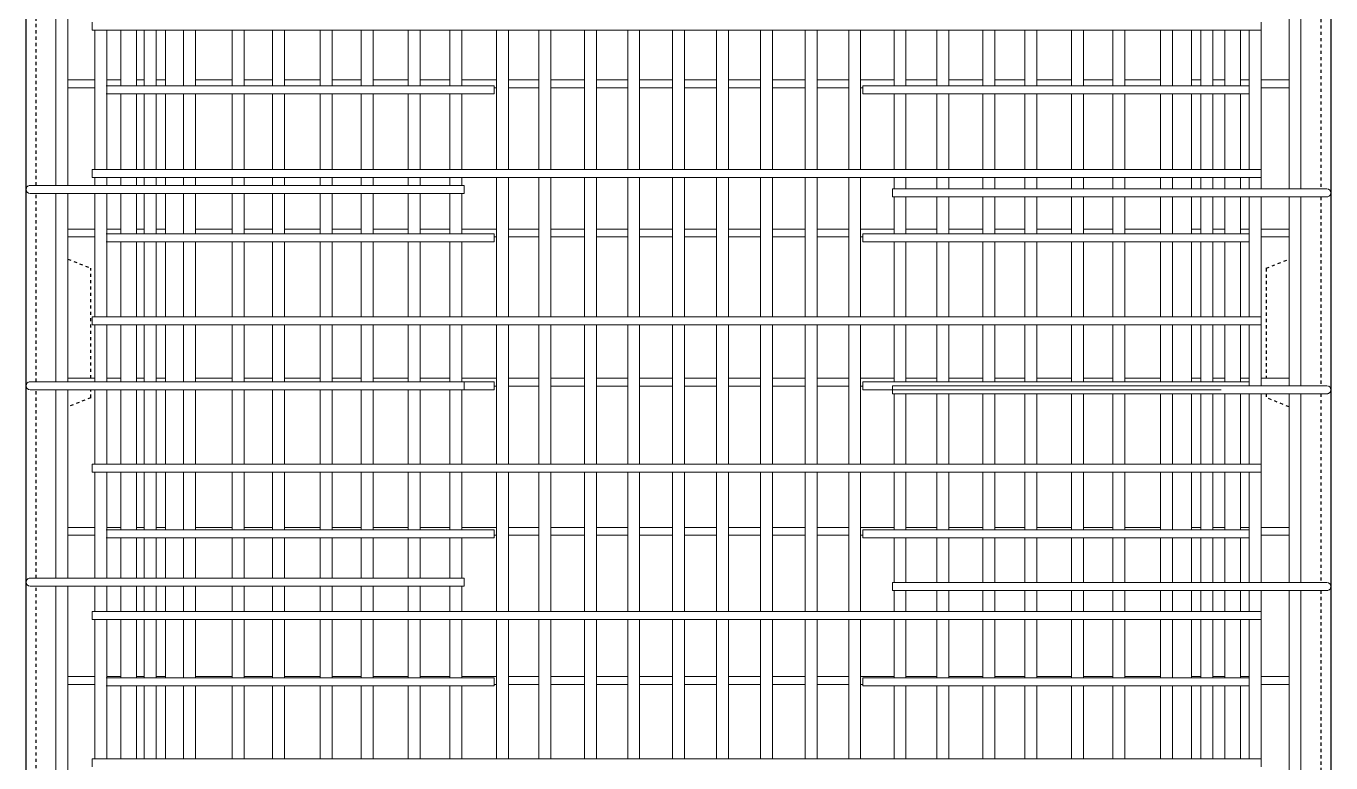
# Model space of a CAD drawing. Header units: millimetres. Extents: x -22025 to -1429, y -2879 to 29261.
# Drawn here: x -20245 to -18935, y 5446 to 6186 of the extents above; entities that cross this region are included whole.
import ezdxf

# ---------------------------------------------------------------- set-up
doc = ezdxf.new("R2010")
doc.units = ezdxf.units.MM
doc.linetypes.add('Dash', pattern=[6.36, 3.18, -3.18])
for name, color, linetype, lineweight in [('A-WALL', 113, 'Continuous', 25), ('A-WALL-HDLN', 110, 'Dash', 25), ('S-RBAR', 171, 'Continuous', 18)]:
    doc.layers.add(name, color=color, linetype=linetype, lineweight=lineweight)

msp = doc.modelspace()

# ---------------------------------------------------------------- linework, layer by layer
at = {"layer": 'A-WALL'}
for p, q in [((-20244.6, -1395), (-20244.6, 7660)), ((-18934.6, 6750), (-18934.6, 4105))]:
    msp.add_line(p, q, dxfattribs=at)
at = {"layer": 'A-WALL-HDLN'}
for p, q in [((-20234.6, 6026.2), (-20234.6, 6215.4)), ((-18944.6, 6212.3), (-18944.6, 6022.7)), ((-20234.6, 5829), (-20234.6, 6018.2)), ((-18944.6, 6014.7), (-18944.6, 5825)), ((-20202.6, 5952.2), (-20179.6, 5943)), ((-18999.6, 5943), (-18976.6, 5952.2)), ((-20179.6, 5832.6), (-20179.6, 5943)), ((-18999.6, 5943), (-18999.6, 5832.6)), ((-20234.6, 5631.8), (-20234.6, 5821)), ((-20179.6, 5813), (-20179.6, 5821)), ((-18999.6, 5817), (-18999.6, 5813)), ((-18944.6, 5817), (-18944.6, 5627.3)), ((-20179.6, 5813), (-20202.6, 5803.8)), ((-18976.6, 5803.8), (-18999.6, 5813)), ((-20234.6, 5434.6), (-20234.6, 5623.8)), ((-18944.6, 5619.3), (-18944.6, 5429.7))]:
    msp.add_line(p, q, dxfattribs=at)
at = {"layer": 'S-RBAR'}
for p, q in [((-20214.6, 6026.2), (-20214.6, 6215.4)), ((-20202.6, 6026.2), (-20202.6, 6215.4)), ((-18976.6, 6022.7), (-18976.6, 6212.3)), ((-18964.6, 6022.7), (-18964.6, 6212.3)), ((-20178.4, 6190.2), (-20178.4, 6182.2)), ((-19004.6, 6190.2), (-19004.6, 6182.2)), ((-19004.6, 6182.2), (-20178.4, 6182.2)), ((-20175.6, 6042.2), (-20175.6, 6182.2)), ((-20163.6, 6042.2), (-20163.6, 6182.2)), ((-20149.6, 6126.3), (-20149.6, 6182.2)), ((-20133.6, 6126.3), (-20133.6, 6182.2)), ((-20126.1, 6126.3), (-20126.1, 6182.2)), ((-20114.1, 6126.3), (-20114.1, 6182.2)), ((-20104.6, 6126.3), (-20104.6, 6182.2)), ((-20086.4, 6126.3), (-20086.4, 6182.2)), ((-20074.4, 6126.3), (-20074.4, 6182.2)), ((-20037.7, 6126.3), (-20037.7, 6182.2)), ((-20025.7, 6126.3), (-20025.7, 6182.2)), ((-19997.3, 6126.3), (-19997.3, 6182.2)), ((-19985.3, 6126.3), (-19985.3, 6182.2)), ((-19949.3, 6126.3), (-19949.3, 6182.2)), ((-19937.3, 6126.3), (-19937.3, 6182.2)), ((-19908.1, 6126.3), (-19908.1, 6182.2)), ((-19896.1, 6126.3), (-19896.1, 6182.2)), ((-19860.9, 6126.3), (-19860.9, 6182.2)), ((-19848.9, 6126.3), (-19848.9, 6182.2)), ((-19819, 6126.3), (-19819, 6182.2)), ((-19807, 6126.3), (-19807, 6182.2)), ((-19772.4, 6042.2), (-19772.4, 6182.2)), ((-19760.4, 6042.2), (-19760.4, 6182.2)), ((-19729.8, 6042.2), (-19729.8, 6182.2)), ((-19717.8, 6042.2), (-19717.8, 6182.2)), ((-19684, 6042.2), (-19684, 6182.2)), ((-19672, 6042.2), (-19672, 6182.2)), ((-19640.6, 6042.2), (-19640.6, 6182.2)), ((-19628.6, 6042.2), (-19628.6, 6182.2)), ((-19595.6, 6042.2), (-19595.6, 6182.2)), ((-19583.6, 6042.2), (-19583.6, 6182.2)), ((-19551.5, 6042.2), (-19551.5, 6182.2)), ((-19539.5, 6042.2), (-19539.5, 6182.2)), ((-19507.1, 6042.2), (-19507.1, 6182.2)), ((-19495.1, 6042.2), (-19495.1, 6182.2)), ((-19462.3, 6042.2), (-19462.3, 6182.2)), ((-19450.3, 6042.2), (-19450.3, 6182.2)), ((-19418.7, 6042.2), (-19418.7, 6182.2)), ((-19406.7, 6042.2), (-19406.7, 6182.2)), ((-19373.2, 6126.3), (-19373.2, 6182.2)), ((-19361.2, 6126.3), (-19361.2, 6182.2)), ((-19330.3, 6126.3), (-19330.3, 6182.2)), ((-19318.3, 6126.3), (-19318.3, 6182.2)), ((-19284, 6126.3), (-19284, 6182.2)), ((-19272, 6126.3), (-19272, 6182.2)), ((-19241.9, 6126.3), (-19241.9, 6182.2)), ((-19229.9, 6126.3), (-19229.9, 6182.2)), ((-19194.9, 6126.3), (-19194.9, 6182.2)), ((-19182.9, 6126.3), (-19182.9, 6182.2)), ((-19153.4, 6126.3), (-19153.4, 6182.2)), ((-19141.4, 6126.3), (-19141.4, 6182.2)), ((-19105.7, 6126.3), (-19105.7, 6182.2)), ((-19093.7, 6126.3), (-19093.7, 6182.2)), ((-19074.6, 6126.3), (-19074.6, 6182.2)), ((-19065, 6126.3), (-19065, 6182.2)), ((-19053, 6126.3), (-19053, 6182.2)), ((-19041.2, 6126.3), (-19041.2, 6182.2)), ((-19025.2, 6126.3), (-19025.2, 6182.2)), ((-19016.6, 6042.2), (-19016.6, 6182.2)), ((-19004.6, 6042.2), (-19004.6, 6182.2)), ((-20175.8, 6132.2), (-20202.6, 6132.2)), ((-20149.6, 6132.2), (-20163.6, 6132.2)), ((-20126.1, 6132.2), (-20133.6, 6132.2)), ((-20104.6, 6132.2), (-20114.1, 6132.2)), ((-20037.7, 6132.2), (-20074.4, 6132.2)), ((-19997.3, 6132.2), (-20025.7, 6132.2)), ((-19949.3, 6132.2), (-19985.3, 6132.2)), ((-19908.1, 6132.2), (-19937.3, 6132.2)), ((-19860.9, 6132.2), (-19896.1, 6132.2)), ((-19819, 6132.2), (-19848.9, 6132.2)), ((-19772.4, 6132.2), (-19807, 6132.2)), ((-19729.8, 6132.2), (-19760.4, 6132.2)), ((-19684, 6132.2), (-19717.8, 6132.2)), ((-19640.6, 6132.2), (-19672, 6132.2)), ((-19595.6, 6132.2), (-19628.6, 6132.2)), ((-19551.5, 6132.2), (-19583.6, 6132.2)), ((-19507.1, 6132.2), (-19539.5, 6132.2)), ((-19462.3, 6132.2), (-19495.1, 6132.2)), ((-19418.7, 6132.2), (-19450.3, 6132.2)), ((-19373.2, 6132.2), (-19406.7, 6132.2)), ((-19330.3, 6132.2), (-19361.2, 6132.2)), ((-19284, 6132.2), (-19318.3, 6132.2)), ((-19241.9, 6132.2), (-19272, 6132.2)), ((-19194.9, 6132.2), (-19229.9, 6132.2)), ((-19153.4, 6132.2), (-19182.9, 6132.2)), ((-19105.7, 6132.2), (-19141.4, 6132.2)), ((-19065, 6132.2), (-19074.6, 6132.2)), ((-19041.2, 6132.2), (-19053, 6132.2)), ((-19016.6, 6132.2), (-19025.2, 6132.2)), ((-18976.6, 6132.2), (-19004.6, 6132.2)), ((-20175.8, 6124.2), (-20202.6, 6124.2)), ((-20164.1, 6126.3), (-20134.6, 6126.3)), ((-20164.1, 6118.3), (-20134.6, 6118.3)), ((-20149.6, 6042.2), (-20149.6, 6118.3)), ((-19774.6, 6126.3), (-20134.6, 6126.3)), ((-19774.6, 6118.3), (-20134.6, 6118.3)), ((-20133.6, 6042.2), (-20133.6, 6118.3)), ((-20126.1, 6042.2), (-20126.1, 6118.3)), ((-20114.1, 6042.2), (-20114.1, 6118.3)), ((-20104.6, 6042.2), (-20104.6, 6118.3)), ((-20086.4, 6042.2), (-20086.4, 6118.3)), ((-20074.4, 6042.2), (-20074.4, 6118.3)), ((-20037.7, 6042.2), (-20037.7, 6118.3)), ((-20025.7, 6042.2), (-20025.7, 6118.3)), ((-19997.3, 6042.2), (-19997.3, 6118.3)), ((-19985.3, 6042.2), (-19985.3, 6118.3)), ((-19949.3, 6042.2), (-19949.3, 6118.3)), ((-19937.3, 6042.2), (-19937.3, 6118.3)), ((-19908.1, 6042.2), (-19908.1, 6118.3)), ((-19896.1, 6042.2), (-19896.1, 6118.3)), ((-19860.9, 6042.2), (-19860.9, 6118.3)), ((-19848.9, 6042.2), (-19848.9, 6118.3)), ((-19819, 6042.2), (-19819, 6118.3)), ((-19807, 6042.2), (-19807, 6118.3)), ((-19774.6, 6126.3), (-19774.6, 6118.3)), ((-19772.4, 6124.2), (-19774.6, 6124.2)), ((-19729.8, 6124.2), (-19760.4, 6124.2)), ((-19684, 6124.2), (-19717.8, 6124.2)), ((-19640.6, 6124.2), (-19672, 6124.2)), ((-19595.6, 6124.2), (-19628.6, 6124.2)), ((-19551.5, 6124.2), (-19583.6, 6124.2)), ((-19507.1, 6124.2), (-19539.5, 6124.2)), ((-19462.3, 6124.2), (-19495.1, 6124.2)), ((-19418.7, 6124.2), (-19450.3, 6124.2)), ((-19404.6, 6124.2), (-19406.7, 6124.2)), ((-19404.6, 6126.3), (-19044.6, 6126.3)), ((-19404.6, 6118.3), (-19404.6, 6126.3)), ((-19404.6, 6118.3), (-19044.6, 6118.3)), ((-19373.2, 6042.2), (-19373.2, 6118.3)), ((-19361.2, 6042.2), (-19361.2, 6118.3)), ((-19330.3, 6042.2), (-19330.3, 6118.3)), ((-19318.3, 6042.2), (-19318.3, 6118.3)), ((-19284, 6042.2), (-19284, 6118.3)), ((-19272, 6042.2), (-19272, 6118.3)), ((-19241.9, 6042.2), (-19241.9, 6118.3)), ((-19229.9, 6042.2), (-19229.9, 6118.3)), ((-19194.9, 6042.2), (-19194.9, 6118.3)), ((-19182.9, 6042.2), (-19182.9, 6118.3)), ((-19153.4, 6042.2), (-19153.4, 6118.3)), ((-19141.4, 6042.2), (-19141.4, 6118.3)), ((-19105.7, 6042.2), (-19105.7, 6118.3)), ((-19093.7, 6042.2), (-19093.7, 6118.3)), ((-19074.6, 6042.2), (-19074.6, 6118.3)), ((-19065, 6042.2), (-19065, 6118.3)), ((-19053, 6042.2), (-19053, 6118.3)), ((-19016.4, 6126.3), (-19044.6, 6126.3)), ((-19016.4, 6118.3), (-19044.6, 6118.3)), ((-19041.2, 6042.2), (-19041.2, 6118.3)), ((-19025.2, 6042.2), (-19025.2, 6118.3)), ((-18976.6, 6124.2), (-19004.6, 6124.2)), ((-19004.6, 6042.2), (-20178.4, 6042.2)), ((-20178.4, 6042.2), (-20178.4, 6034.2)), ((-19004.6, 6042.2), (-19004.6, 6034.2)), ((-20240.6, 6026.2), (-20220.6, 6026.2)), ((-19804.6, 6026.2), (-20220.6, 6026.2)), ((-19004.6, 6034.2), (-20178.4, 6034.2)), ((-20175.6, 6026.2), (-20175.6, 6034.2)), ((-20163.6, 6026.2), (-20163.6, 6034.2)), ((-20149.6, 6026.2), (-20149.6, 6034.2)), ((-20133.6, 6026.2), (-20133.6, 6034.2)), ((-20126.1, 6026.2), (-20126.1, 6034.2)), ((-20114.1, 6026.2), (-20114.1, 6034.2)), ((-20104.6, 6026.2), (-20104.6, 6034.2)), ((-20086.4, 6026.2), (-20086.4, 6034.2)), ((-20074.4, 6026.2), (-20074.4, 6034.2)), ((-20037.7, 6026.2), (-20037.7, 6034.2)), ((-20025.7, 6026.2), (-20025.7, 6034.2)), ((-19997.3, 6026.2), (-19997.3, 6034.2)), ((-19985.3, 6026.2), (-19985.3, 6034.2)), ((-19949.3, 6026.2), (-19949.3, 6034.2)), ((-19937.3, 6026.2), (-19937.3, 6034.2)), ((-19908.1, 6026.2), (-19908.1, 6034.2)), ((-19896.1, 6026.2), (-19896.1, 6034.2)), ((-19860.9, 6026.2), (-19860.9, 6034.2)), ((-19848.9, 6026.2), (-19848.9, 6034.2)), ((-19819, 6026.2), (-19819, 6034.2)), ((-19807, 6026.2), (-19807, 6034.2)), ((-19804.6, 6026.2), (-19804.6, 6018.2)), ((-19772.4, 5894.2), (-19772.4, 6034.2)), ((-19760.4, 5894.2), (-19760.4, 6034.2)), ((-19729.8, 5894.2), (-19729.8, 6034.2)), ((-19717.8, 5894.2), (-19717.8, 6034.2)), ((-19684, 5894.2), (-19684, 6034.2)), ((-19672, 5894.2), (-19672, 6034.2)), ((-19640.6, 5894.2), (-19640.6, 6034.2)), ((-19628.6, 5894.2), (-19628.6, 6034.2)), ((-19595.6, 5894.2), (-19595.6, 6034.2)), ((-19583.6, 5894.2), (-19583.6, 6034.2)), ((-19551.5, 5894.2), (-19551.5, 6034.2)), ((-19539.5, 5894.2), (-19539.5, 6034.2)), ((-19507.1, 5894.2), (-19507.1, 6034.2)), ((-19495.1, 5894.2), (-19495.1, 6034.2)), ((-19462.3, 5894.2), (-19462.3, 6034.2)), ((-19450.3, 5894.2), (-19450.3, 6034.2)), ((-19418.7, 5894.2), (-19418.7, 6034.2)), ((-19406.7, 5894.2), (-19406.7, 6034.2)), ((-19373.2, 6022.7), (-19373.2, 6034.2)), ((-19361.2, 6022.7), (-19361.2, 6034.2)), ((-19330.3, 6022.7), (-19330.3, 6034.2)), ((-19318.3, 6022.7), (-19318.3, 6034.2)), ((-19284, 6022.7), (-19284, 6034.2)), ((-19272, 6022.7), (-19272, 6034.2)), ((-19241.9, 6022.7), (-19241.9, 6034.2)), ((-19229.9, 6022.7), (-19229.9, 6034.2)), ((-19194.9, 6022.7), (-19194.9, 6034.2)), ((-19182.9, 6022.7), (-19182.9, 6034.2)), ((-19153.4, 6022.7), (-19153.4, 6034.2)), ((-19141.4, 6022.7), (-19141.4, 6034.2)), ((-19105.7, 6022.7), (-19105.7, 6034.2)), ((-19093.7, 6022.7), (-19093.7, 6034.2)), ((-19074.6, 6022.7), (-19074.6, 6034.2)), ((-19065, 6022.7), (-19065, 6034.2)), ((-19053, 6022.7), (-19053, 6034.2)), ((-19041.2, 6022.7), (-19041.2, 6034.2)), ((-19025.2, 6022.7), (-19025.2, 6034.2)), ((-19016.6, 6022.7), (-19016.6, 6034.2)), ((-19004.6, 6022.7), (-19004.6, 6034.2)), ((-20240.6, 6018.2), (-20220.6, 6018.2)), ((-19804.6, 6018.2), (-20220.6, 6018.2)), ((-20214.6, 5829), (-20214.6, 6018.2)), ((-20202.6, 5829), (-20202.6, 6018.2)), ((-20175.6, 5894.2), (-20175.6, 6018.2)), ((-20163.6, 5894.2), (-20163.6, 6018.2)), ((-20149.6, 5977.6), (-20149.6, 6018.2)), ((-20133.6, 5977.6), (-20133.6, 6018.2)), ((-20126.1, 5977.6), (-20126.1, 6018.2)), ((-20114.1, 5977.6), (-20114.1, 6018.2)), ((-20104.6, 5977.6), (-20104.6, 6018.2)), ((-20086.4, 5977.6), (-20086.4, 6018.2)), ((-20074.4, 5977.6), (-20074.4, 6018.2)), ((-20037.7, 5977.6), (-20037.7, 6018.2)), ((-20025.7, 5977.6), (-20025.7, 6018.2)), ((-19997.3, 5977.6), (-19997.3, 6018.2)), ((-19985.3, 5977.6), (-19985.3, 6018.2)), ((-19949.3, 5977.6), (-19949.3, 6018.2)), ((-19937.3, 5977.6), (-19937.3, 6018.2)), ((-19908.1, 5977.6), (-19908.1, 6018.2)), ((-19896.1, 5977.6), (-19896.1, 6018.2)), ((-19860.9, 5977.6), (-19860.9, 6018.2)), ((-19848.9, 5977.6), (-19848.9, 6018.2)), ((-19819, 5977.6), (-19819, 6018.2)), ((-19807, 5977.6), (-19807, 6018.2)), ((-19374.6, 6022.7), (-18958.6, 6022.7)), ((-19374.6, 6014.7), (-19374.6, 6022.7)), ((-19374.6, 6014.7), (-18958.6, 6014.7)), ((-19373.2, 5977.6), (-19373.2, 6014.7)), ((-19361.2, 5977.6), (-19361.2, 6014.7)), ((-19330.3, 5977.6), (-19330.3, 6014.7)), ((-19318.3, 5977.6), (-19318.3, 6014.7)), ((-19284, 5977.6), (-19284, 6014.7)), ((-19272, 5977.6), (-19272, 6014.7)), ((-19241.9, 5977.6), (-19241.9, 6014.7)), ((-19229.9, 5977.6), (-19229.9, 6014.7)), ((-19194.9, 5977.6), (-19194.9, 6014.7)), ((-19182.9, 5977.6), (-19182.9, 6014.7)), ((-19153.4, 5977.6), (-19153.4, 6014.7)), ((-19141.4, 5977.6), (-19141.4, 6014.7)), ((-19105.7, 5977.6), (-19105.7, 6014.7)), ((-19093.7, 5977.6), (-19093.7, 6014.7)), ((-19074.6, 5977.6), (-19074.6, 6014.7)), ((-19065, 5977.6), (-19065, 6014.7)), ((-19053, 5977.6), (-19053, 6014.7)), ((-19041.2, 5977.6), (-19041.2, 6014.7)), ((-19025.2, 5977.6), (-19025.2, 6014.7)), ((-19016.6, 5894.2), (-19016.6, 6014.7)), ((-19004.6, 5894.2), (-19004.6, 6014.7)), ((-18976.6, 5825), (-18976.6, 6014.7)), ((-18964.6, 5825), (-18964.6, 6014.7)), ((-18938.6, 6022.7), (-18958.6, 6022.7)), ((-18938.6, 6014.7), (-18958.6, 6014.7)), ((-20175.8, 5982.4), (-20202.6, 5982.4)), ((-20175.8, 5974.4), (-20202.6, 5974.4)), ((-20164.1, 5977.6), (-20134.6, 5977.6)), ((-20149.6, 5982.4), (-20163.6, 5982.4)), ((-19774.6, 5977.6), (-20134.6, 5977.6)), ((-20126.1, 5982.4), (-20133.6, 5982.4)), ((-20104.6, 5982.4), (-20114.1, 5982.4)), ((-20037.7, 5982.4), (-20074.4, 5982.4)), ((-19997.3, 5982.4), (-20025.7, 5982.4)), ((-19949.3, 5982.4), (-19985.3, 5982.4)), ((-19908.1, 5982.4), (-19937.3, 5982.4)), ((-19860.9, 5982.4), (-19896.1, 5982.4)), ((-19819, 5982.4), (-19848.9, 5982.4)), ((-19772.4, 5982.4), (-19807, 5982.4)), ((-19774.6, 5977.6), (-19774.6, 5969.6)), ((-19772.4, 5974.4), (-19774.6, 5974.4)), ((-19729.8, 5982.4), (-19760.4, 5982.4)), ((-19729.8, 5974.4), (-19760.4, 5974.4)), ((-19684, 5982.4), (-19717.8, 5982.4)), ((-19684, 5974.4), (-19717.8, 5974.4)), ((-19640.6, 5982.4), (-19672, 5982.4)), ((-19640.6, 5974.4), (-19672, 5974.4)), ((-19595.6, 5982.4), (-19628.6, 5982.4)), ((-19595.6, 5974.4), (-19628.6, 5974.4)), ((-19551.5, 5982.4), (-19583.6, 5982.4)), ((-19551.5, 5974.4), (-19583.6, 5974.4)), ((-19507.1, 5982.4), (-19539.5, 5982.4)), ((-19507.1, 5974.4), (-19539.5, 5974.4)), ((-19462.3, 5982.4), (-19495.1, 5982.4)), ((-19462.3, 5974.4), (-19495.1, 5974.4)), ((-19418.7, 5982.4), (-19450.3, 5982.4)), ((-19418.7, 5974.4), (-19450.3, 5974.4)), ((-19373.2, 5982.4), (-19406.7, 5982.4)), ((-19404.6, 5974.4), (-19406.7, 5974.4)), ((-19404.6, 5977.6), (-19044.6, 5977.6)), ((-19404.6, 5969.6), (-19404.6, 5977.6)), ((-19330.3, 5982.4), (-19361.2, 5982.4)), ((-19284, 5982.4), (-19318.3, 5982.4)), ((-19241.9, 5982.4), (-19272, 5982.4)), ((-19194.9, 5982.4), (-19229.9, 5982.4)), ((-19153.4, 5982.4), (-19182.9, 5982.4)), ((-19105.7, 5982.4), (-19141.4, 5982.4)), ((-19065, 5982.4), (-19074.6, 5982.4)), ((-19041.2, 5982.4), (-19053, 5982.4)), ((-19016.4, 5977.6), (-19044.6, 5977.6)), ((-19016.6, 5982.4), (-19025.2, 5982.4)), ((-18976.6, 5982.4), (-19004.6, 5982.4)), ((-18976.6, 5974.4), (-19004.6, 5974.4)), ((-20164.1, 5969.6), (-20134.6, 5969.6)), ((-20149.6, 5894.2), (-20149.6, 5969.6)), ((-19774.6, 5969.6), (-20134.6, 5969.6)), ((-20133.6, 5894.2), (-20133.6, 5969.6)), ((-20126.1, 5894.2), (-20126.1, 5969.6)), ((-20114.1, 5894.2), (-20114.1, 5969.6)), ((-20104.6, 5894.2), (-20104.6, 5969.6)), ((-20086.4, 5894.2), (-20086.4, 5969.6)), ((-20074.4, 5894.2), (-20074.4, 5969.6)), ((-20037.7, 5894.2), (-20037.7, 5969.6)), ((-20025.7, 5894.2), (-20025.7, 5969.6)), ((-19997.3, 5894.2), (-19997.3, 5969.6)), ((-19985.3, 5894.2), (-19985.3, 5969.6)), ((-19949.3, 5894.2), (-19949.3, 5969.6)), ((-19937.3, 5894.2), (-19937.3, 5969.6)), ((-19908.1, 5894.2), (-19908.1, 5969.6)), ((-19896.1, 5894.2), (-19896.1, 5969.6)), ((-19860.9, 5894.2), (-19860.9, 5969.6)), ((-19848.9, 5894.2), (-19848.9, 5969.6)), ((-19819, 5894.2), (-19819, 5969.6)), ((-19807, 5894.2), (-19807, 5969.6)), ((-19404.6, 5969.6), (-19044.6, 5969.6)), ((-19373.2, 5894.2), (-19373.2, 5969.6)), ((-19361.2, 5894.2), (-19361.2, 5969.6)), ((-19330.3, 5894.2), (-19330.3, 5969.6)), ((-19318.3, 5894.2), (-19318.3, 5969.6)), ((-19284, 5894.2), (-19284, 5969.6)), ((-19272, 5894.2), (-19272, 5969.6)), ((-19241.9, 5894.2), (-19241.9, 5969.6)), ((-19229.9, 5894.2), (-19229.9, 5969.6)), ((-19194.9, 5894.2), (-19194.9, 5969.6)), ((-19182.9, 5894.2), (-19182.9, 5969.6)), ((-19153.4, 5894.2), (-19153.4, 5969.6)), ((-19141.4, 5894.2), (-19141.4, 5969.6)), ((-19105.7, 5894.2), (-19105.7, 5969.6)), ((-19093.7, 5894.2), (-19093.7, 5969.6)), ((-19074.6, 5894.2), (-19074.6, 5969.6)), ((-19065, 5894.2), (-19065, 5969.6)), ((-19053, 5894.2), (-19053, 5969.6)), ((-19016.4, 5969.6), (-19044.6, 5969.6)), ((-19041.2, 5894.2), (-19041.2, 5969.6)), ((-19025.2, 5894.2), (-19025.2, 5969.6)), ((-19004.6, 5894.2), (-20178.4, 5894.2)), ((-20178.4, 5894.2), (-20178.4, 5886.2)), ((-19004.6, 5886.2), (-20178.4, 5886.2)), ((-20175.6, 5829), (-20175.6, 5886.2)), ((-20163.6, 5829), (-20163.6, 5886.2)), ((-20149.6, 5829), (-20149.6, 5886.2)), ((-20133.6, 5829), (-20133.6, 5886.2)), ((-20126.1, 5829), (-20126.1, 5886.2)), ((-20114.1, 5829), (-20114.1, 5886.2)), ((-20104.6, 5829), (-20104.6, 5886.2)), ((-20086.4, 5829), (-20086.4, 5886.2)), ((-20074.4, 5829), (-20074.4, 5886.2)), ((-20037.7, 5829), (-20037.7, 5886.2)), ((-20025.7, 5829), (-20025.7, 5886.2)), ((-19997.3, 5829), (-19997.3, 5886.2)), ((-19985.3, 5829), (-19985.3, 5886.2)), ((-19949.3, 5829), (-19949.3, 5886.2)), ((-19937.3, 5829), (-19937.3, 5886.2)), ((-19908.1, 5829), (-19908.1, 5886.2)), ((-19896.1, 5829), (-19896.1, 5886.2)), ((-19860.9, 5829), (-19860.9, 5886.2)), ((-19848.9, 5829), (-19848.9, 5886.2)), ((-19819, 5829), (-19819, 5886.2)), ((-19807, 5829), (-19807, 5886.2)), ((-19772.4, 5746.2), (-19772.4, 5886.2)), ((-19760.4, 5746.2), (-19760.4, 5886.2)), ((-19729.8, 5746.2), (-19729.8, 5886.2)), ((-19717.8, 5746.2), (-19717.8, 5886.2)), ((-19684, 5746.2), (-19684, 5886.2)), ((-19672, 5746.2), (-19672, 5886.2)), ((-19640.6, 5746.2), (-19640.6, 5886.2)), ((-19628.6, 5746.2), (-19628.6, 5886.2)), ((-19595.6, 5746.2), (-19595.6, 5886.2)), ((-19583.6, 5746.2), (-19583.6, 5886.2)), ((-19551.5, 5746.2), (-19551.5, 5886.2)), ((-19539.5, 5746.2), (-19539.5, 5886.2)), ((-19507.1, 5746.2), (-19507.1, 5886.2)), ((-19495.1, 5746.2), (-19495.1, 5886.2)), ((-19462.3, 5746.2), (-19462.3, 5886.2)), ((-19450.3, 5746.2), (-19450.3, 5886.2)), ((-19418.7, 5746.2), (-19418.7, 5886.2)), ((-19406.7, 5746.2), (-19406.7, 5886.2)), ((-19373.2, 5829), (-19373.2, 5886.2)), ((-19361.2, 5829), (-19361.2, 5886.2)), ((-19330.3, 5829), (-19330.3, 5886.2)), ((-19318.3, 5829), (-19318.3, 5886.2)), ((-19284, 5829), (-19284, 5886.2)), ((-19272, 5829), (-19272, 5886.2)), ((-19241.9, 5829), (-19241.9, 5886.2)), ((-19229.9, 5829), (-19229.9, 5886.2)), ((-19194.9, 5829), (-19194.9, 5886.2)), ((-19182.9, 5829), (-19182.9, 5886.2)), ((-19153.4, 5829), (-19153.4, 5886.2)), ((-19141.4, 5829), (-19141.4, 5886.2)), ((-19105.7, 5829), (-19105.7, 5886.2)), ((-19093.7, 5829), (-19093.7, 5886.2)), ((-19074.6, 5829), (-19074.6, 5886.2)), ((-19065, 5829), (-19065, 5886.2)), ((-19053, 5829), (-19053, 5886.2)), ((-19041.2, 5829), (-19041.2, 5886.2)), ((-19025.2, 5829), (-19025.2, 5886.2)), ((-19016.6, 5825), (-19016.6, 5886.2)), ((-19004.6, 5894.2), (-19004.6, 5886.2)), ((-19004.6, 5825), (-19004.6, 5886.2)), ((-20175.8, 5832.6), (-20202.6, 5832.6)), ((-20149.6, 5832.6), (-20163.6, 5832.6)), ((-20126.1, 5832.6), (-20133.6, 5832.6)), ((-20104.6, 5832.6), (-20114.1, 5832.6)), ((-20037.7, 5832.6), (-20074.4, 5832.6)), ((-19997.3, 5832.6), (-20025.7, 5832.6)), ((-19949.3, 5832.6), (-19985.3, 5832.6)), ((-19908.1, 5832.6), (-19937.3, 5832.6)), ((-19860.9, 5832.6), (-19896.1, 5832.6)), ((-19819, 5832.6), (-19848.9, 5832.6)), ((-19772.4, 5832.6), (-19807, 5832.6)), ((-19729.8, 5832.6), (-19760.4, 5832.6)), ((-19684, 5832.6), (-19717.8, 5832.6)), ((-19640.6, 5832.6), (-19672, 5832.6)), ((-19595.6, 5832.6), (-19628.6, 5832.6)), ((-19551.5, 5832.6), (-19583.6, 5832.6)), ((-19507.1, 5832.6), (-19539.5, 5832.6)), ((-19462.3, 5832.6), (-19495.1, 5832.6)), ((-19418.7, 5832.6), (-19450.3, 5832.6)), ((-19373.2, 5832.6), (-19406.7, 5832.6)), ((-19330.3, 5832.6), (-19361.2, 5832.6)), ((-19284, 5832.6), (-19318.3, 5832.6)), ((-19241.9, 5832.6), (-19272, 5832.6)), ((-19194.9, 5832.6), (-19229.9, 5832.6)), ((-19153.4, 5832.6), (-19182.9, 5832.6)), ((-19105.7, 5832.6), (-19141.4, 5832.6)), ((-19065, 5832.6), (-19074.6, 5832.6)), ((-19041.2, 5832.6), (-19053, 5832.6)), ((-19016.6, 5832.6), (-19025.2, 5832.6)), ((-18976.6, 5832.6), (-19004.6, 5832.6)), ((-20240.6, 5829), (-20220.6, 5829)), ((-20240.6, 5821), (-20220.6, 5821)), ((-19804.6, 5829), (-20220.6, 5829)), ((-19804.6, 5821), (-20220.6, 5821)), ((-20214.6, 5631.8), (-20214.6, 5821)), ((-20202.6, 5631.8), (-20202.6, 5821)), ((-20175.6, 5746.2), (-20175.6, 5821)), ((-20163.6, 5746.2), (-20163.6, 5821)), ((-20149.6, 5746.2), (-20149.6, 5821)), ((-19774.6, 5829), (-20134.6, 5829)), ((-19774.6, 5821), (-20134.6, 5821)), ((-20133.6, 5746.2), (-20133.6, 5821)), ((-20126.1, 5746.2), (-20126.1, 5821)), ((-20114.1, 5746.2), (-20114.1, 5821)), ((-20104.6, 5746.2), (-20104.6, 5821)), ((-20086.4, 5746.2), (-20086.4, 5821)), ((-20074.4, 5746.2), (-20074.4, 5821)), ((-20037.7, 5746.2), (-20037.7, 5821)), ((-20025.7, 5746.2), (-20025.7, 5821)), ((-19997.3, 5746.2), (-19997.3, 5821)), ((-19985.3, 5746.2), (-19985.3, 5821)), ((-19949.3, 5746.2), (-19949.3, 5821)), ((-19937.3, 5746.2), (-19937.3, 5821)), ((-19908.1, 5746.2), (-19908.1, 5821)), ((-19896.1, 5746.2), (-19896.1, 5821)), ((-19860.9, 5746.2), (-19860.9, 5821)), ((-19848.9, 5746.2), (-19848.9, 5821)), ((-19819, 5746.2), (-19819, 5821)), ((-19807, 5746.2), (-19807, 5821)), ((-19804.6, 5829), (-19804.6, 5821)), ((-19774.6, 5829), (-19774.6, 5821)), ((-19772.4, 5824.6), (-19774.6, 5824.6)), ((-19729.8, 5824.6), (-19760.4, 5824.6)), ((-19684, 5824.6), (-19717.8, 5824.6)), ((-19640.6, 5824.6), (-19672, 5824.6)), ((-19595.6, 5824.6), (-19628.6, 5824.6)), ((-19551.5, 5824.6), (-19583.6, 5824.6)), ((-19507.1, 5824.6), (-19539.5, 5824.6)), ((-19462.3, 5824.6), (-19495.1, 5824.6)), ((-19418.7, 5824.6), (-19450.3, 5824.6)), ((-19404.6, 5824.6), (-19406.7, 5824.6)), ((-19404.6, 5829), (-19044.6, 5829)), ((-19404.6, 5821), (-19404.6, 5829)), ((-19404.6, 5821), (-19044.6, 5821)), ((-19374.6, 5825), (-18958.6, 5825)), ((-19374.6, 5817), (-19374.6, 5825)), ((-19374.6, 5817), (-18958.6, 5817)), ((-19373.2, 5746.2), (-19373.2, 5817)), ((-19361.2, 5746.2), (-19361.2, 5817)), ((-19330.3, 5746.2), (-19330.3, 5817)), ((-19318.3, 5746.2), (-19318.3, 5817)), ((-19284, 5746.2), (-19284, 5817)), ((-19272, 5746.2), (-19272, 5817)), ((-19241.9, 5746.2), (-19241.9, 5817)), ((-19229.9, 5746.2), (-19229.9, 5817)), ((-19194.9, 5746.2), (-19194.9, 5817)), ((-19182.9, 5746.2), (-19182.9, 5817)), ((-19153.4, 5746.2), (-19153.4, 5817)), ((-19141.4, 5746.2), (-19141.4, 5817)), ((-19105.7, 5746.2), (-19105.7, 5817)), ((-19093.7, 5746.2), (-19093.7, 5817)), ((-19074.6, 5746.2), (-19074.6, 5817)), ((-19065, 5746.2), (-19065, 5817)), ((-19053, 5746.2), (-19053, 5817)), ((-19016.4, 5829), (-19044.6, 5829)), ((-19041.2, 5746.2), (-19041.2, 5817)), ((-19025.2, 5746.2), (-19025.2, 5817)), ((-19016.6, 5746.2), (-19016.6, 5817)), ((-19004.6, 5746.2), (-19004.6, 5817)), ((-18976.6, 5627.3), (-18976.6, 5817)), ((-18964.6, 5627.3), (-18964.6, 5817)), ((-18938.6, 5825), (-18958.6, 5825)), ((-18938.6, 5817), (-18958.6, 5817)), ((-19004.6, 5746.2), (-20178.4, 5746.2)), ((-20178.4, 5746.2), (-20178.4, 5738.2)), ((-19004.6, 5738.2), (-20178.4, 5738.2)), ((-20175.6, 5631.8), (-20175.6, 5738.2)), ((-20163.6, 5631.8), (-20163.6, 5738.2)), ((-20149.6, 5680.4), (-20149.6, 5738.2)), ((-20133.6, 5680.4), (-20133.6, 5738.2)), ((-20126.1, 5680.4), (-20126.1, 5738.2)), ((-20114.1, 5680.4), (-20114.1, 5738.2)), ((-20104.6, 5680.4), (-20104.6, 5738.2)), ((-20086.4, 5680.4), (-20086.4, 5738.2)), ((-20074.4, 5680.4), (-20074.4, 5738.2)), ((-20037.7, 5680.4), (-20037.7, 5738.2)), ((-20025.7, 5680.4), (-20025.7, 5738.2)), ((-19997.3, 5680.4), (-19997.3, 5738.2)), ((-19985.3, 5680.4), (-19985.3, 5738.2)), ((-19949.3, 5680.4), (-19949.3, 5738.2)), ((-19937.3, 5680.4), (-19937.3, 5738.2)), ((-19908.1, 5680.4), (-19908.1, 5738.2)), ((-19896.1, 5680.4), (-19896.1, 5738.2)), ((-19860.9, 5680.4), (-19860.9, 5738.2)), ((-19848.9, 5680.4), (-19848.9, 5738.2)), ((-19819, 5680.4), (-19819, 5738.2)), ((-19807, 5680.4), (-19807, 5738.2)), ((-19772.4, 5598.2), (-19772.4, 5738.2)), ((-19760.4, 5598.2), (-19760.4, 5738.2)), ((-19729.8, 5598.2), (-19729.8, 5738.2)), ((-19717.8, 5598.2), (-19717.8, 5738.2)), ((-19684, 5598.2), (-19684, 5738.2)), ((-19672, 5598.2), (-19672, 5738.2)), ((-19640.6, 5598.2), (-19640.6, 5738.2)), ((-19628.6, 5598.2), (-19628.6, 5738.2)), ((-19595.6, 5598.2), (-19595.6, 5738.2)), ((-19583.6, 5598.2), (-19583.6, 5738.2)), ((-19551.5, 5598.2), (-19551.5, 5738.2)), ((-19539.5, 5598.2), (-19539.5, 5738.2)), ((-19507.1, 5598.2), (-19507.1, 5738.2)), ((-19495.1, 5598.2), (-19495.1, 5738.2)), ((-19462.3, 5598.2), (-19462.3, 5738.2)), ((-19450.3, 5598.2), (-19450.3, 5738.2)), ((-19418.7, 5598.2), (-19418.7, 5738.2)), ((-19406.7, 5598.2), (-19406.7, 5738.2)), ((-19373.2, 5680.4), (-19373.2, 5738.2)), ((-19361.2, 5680.4), (-19361.2, 5738.2)), ((-19330.3, 5680.4), (-19330.3, 5738.2)), ((-19318.3, 5680.4), (-19318.3, 5738.2)), ((-19284, 5680.4), (-19284, 5738.2)), ((-19272, 5680.4), (-19272, 5738.2)), ((-19241.9, 5680.4), (-19241.9, 5738.2)), ((-19229.9, 5680.4), (-19229.9, 5738.2)), ((-19194.9, 5680.4), (-19194.9, 5738.2)), ((-19182.9, 5680.4), (-19182.9, 5738.2)), ((-19153.4, 5680.4), (-19153.4, 5738.2)), ((-19141.4, 5680.4), (-19141.4, 5738.2)), ((-19105.7, 5680.4), (-19105.7, 5738.2)), ((-19093.7, 5680.4), (-19093.7, 5738.2)), ((-19074.6, 5680.4), (-19074.6, 5738.2)), ((-19065, 5680.4), (-19065, 5738.2)), ((-19053, 5680.4), (-19053, 5738.2)), ((-19041.2, 5680.4), (-19041.2, 5738.2)), ((-19025.2, 5680.4), (-19025.2, 5738.2)), ((-19016.6, 5627.3), (-19016.6, 5738.2)), ((-19004.6, 5746.2), (-19004.6, 5738.2)), ((-19004.6, 5627.3), (-19004.6, 5738.2)), ((-20175.8, 5682.8), (-20202.6, 5682.8)), ((-20175.8, 5674.8), (-20202.6, 5674.8)), ((-20164.1, 5680.4), (-20134.6, 5680.4)), ((-20164.1, 5672.4), (-20134.6, 5672.4)), ((-20149.6, 5682.8), (-20163.6, 5682.8)), ((-20149.6, 5631.8), (-20149.6, 5672.4)), ((-19774.6, 5680.4), (-20134.6, 5680.4)), ((-19774.6, 5672.4), (-20134.6, 5672.4)), ((-20126.1, 5682.8), (-20133.6, 5682.8)), ((-20133.6, 5631.8), (-20133.6, 5672.4)), ((-20126.1, 5631.8), (-20126.1, 5672.4)), ((-20104.6, 5682.8), (-20114.1, 5682.8)), ((-20114.1, 5631.8), (-20114.1, 5672.4)), ((-20104.6, 5631.8), (-20104.6, 5672.4)), ((-20086.4, 5631.8), (-20086.4, 5672.4)), ((-20037.7, 5682.8), (-20074.4, 5682.8)), ((-20074.4, 5631.8), (-20074.4, 5672.4)), ((-20037.7, 5631.8), (-20037.7, 5672.4)), ((-19997.3, 5682.8), (-20025.7, 5682.8)), ((-20025.7, 5631.8), (-20025.7, 5672.4)), ((-19997.3, 5631.8), (-19997.3, 5672.4)), ((-19949.3, 5682.8), (-19985.3, 5682.8)), ((-19985.3, 5631.8), (-19985.3, 5672.4)), ((-19949.3, 5631.8), (-19949.3, 5672.4)), ((-19908.1, 5682.8), (-19937.3, 5682.8)), ((-19937.3, 5631.8), (-19937.3, 5672.4)), ((-19908.1, 5631.8), (-19908.1, 5672.4)), ((-19860.9, 5682.8), (-19896.1, 5682.8)), ((-19896.1, 5631.8), (-19896.1, 5672.4)), ((-19860.9, 5631.8), (-19860.9, 5672.4)), ((-19819, 5682.8), (-19848.9, 5682.8)), ((-19848.9, 5631.8), (-19848.9, 5672.4)), ((-19819, 5631.8), (-19819, 5672.4)), ((-19772.4, 5682.8), (-19807, 5682.8)), ((-19807, 5631.8), (-19807, 5672.4)), ((-19774.6, 5680.4), (-19774.6, 5672.4)), ((-19772.4, 5674.8), (-19774.6, 5674.8)), ((-19729.8, 5682.8), (-19760.4, 5682.8)), ((-19729.8, 5674.8), (-19760.4, 5674.8)), ((-19684, 5682.8), (-19717.8, 5682.8)), ((-19684, 5674.8), (-19717.8, 5674.8)), ((-19640.6, 5682.8), (-19672, 5682.8)), ((-19640.6, 5674.8), (-19672, 5674.8)), ((-19595.6, 5682.8), (-19628.6, 5682.8)), ((-19595.6, 5674.8), (-19628.6, 5674.8)), ((-19551.5, 5682.8), (-19583.6, 5682.8)), ((-19551.5, 5674.8), (-19583.6, 5674.8)), ((-19507.1, 5682.8), (-19539.5, 5682.8)), ((-19507.1, 5674.8), (-19539.5, 5674.8)), ((-19462.3, 5682.8), (-19495.1, 5682.8)), ((-19462.3, 5674.8), (-19495.1, 5674.8)), ((-19418.7, 5682.8), (-19450.3, 5682.8)), ((-19418.7, 5674.8), (-19450.3, 5674.8)), ((-19373.2, 5682.8), (-19406.7, 5682.8)), ((-19404.6, 5674.8), (-19406.7, 5674.8)), ((-19404.6, 5680.4), (-19044.6, 5680.4)), ((-19404.6, 5672.4), (-19404.6, 5680.4)), ((-19404.6, 5672.4), (-19044.6, 5672.4)), ((-19373.2, 5627.3), (-19373.2, 5672.4)), ((-19330.3, 5682.8), (-19361.2, 5682.8)), ((-19361.2, 5627.3), (-19361.2, 5672.4)), ((-19330.3, 5627.3), (-19330.3, 5672.4)), ((-19284, 5682.8), (-19318.3, 5682.8)), ((-19318.3, 5627.3), (-19318.3, 5672.4)), ((-19284, 5627.3), (-19284, 5672.4)), ((-19241.9, 5682.8), (-19272, 5682.8)), ((-19272, 5627.3), (-19272, 5672.4)), ((-19241.9, 5627.3), (-19241.9, 5672.4)), ((-19194.9, 5682.8), (-19229.9, 5682.8)), ((-19229.9, 5627.3), (-19229.9, 5672.4)), ((-19194.9, 5627.3), (-19194.9, 5672.4)), ((-19153.4, 5682.8), (-19182.9, 5682.8)), ((-19182.9, 5627.3), (-19182.9, 5672.4)), ((-19153.4, 5627.3), (-19153.4, 5672.4)), ((-19105.7, 5682.8), (-19141.4, 5682.8)), ((-19141.4, 5627.3), (-19141.4, 5672.4)), ((-19105.7, 5627.3), (-19105.7, 5672.4)), ((-19093.7, 5627.3), (-19093.7, 5672.4)), ((-19065, 5682.8), (-19074.6, 5682.8)), ((-19074.6, 5627.3), (-19074.6, 5672.4)), ((-19065, 5627.3), (-19065, 5672.4)), ((-19041.2, 5682.8), (-19053, 5682.8)), ((-19053, 5627.3), (-19053, 5672.4)), ((-19016.4, 5680.4), (-19044.6, 5680.4)), ((-19016.4, 5672.4), (-19044.6, 5672.4)), ((-19041.2, 5627.3), (-19041.2, 5672.4)), ((-19016.6, 5682.8), (-19025.2, 5682.8)), ((-19025.2, 5627.3), (-19025.2, 5672.4)), ((-18976.6, 5682.8), (-19004.6, 5682.8)), ((-18976.6, 5674.8), (-19004.6, 5674.8)), ((-20240.6, 5631.8), (-20220.6, 5631.8)), ((-20240.6, 5623.8), (-20220.6, 5623.8)), ((-19804.6, 5631.8), (-20220.6, 5631.8)), ((-19804.6, 5623.8), (-20220.6, 5623.8)), ((-20214.6, 5434.6), (-20214.6, 5623.8)), ((-20202.6, 5434.6), (-20202.6, 5623.8)), ((-20175.6, 5598.2), (-20175.6, 5623.8)), ((-20163.6, 5598.2), (-20163.6, 5623.8)), ((-20149.6, 5598.2), (-20149.6, 5623.8)), ((-20133.6, 5598.2), (-20133.6, 5623.8)), ((-20126.1, 5598.2), (-20126.1, 5623.8)), ((-20114.1, 5598.2), (-20114.1, 5623.8)), ((-20104.6, 5598.2), (-20104.6, 5623.8)), ((-20086.4, 5598.2), (-20086.4, 5623.8)), ((-20074.4, 5598.2), (-20074.4, 5623.8)), ((-20037.7, 5598.2), (-20037.7, 5623.8)), ((-20025.7, 5598.2), (-20025.7, 5623.8)), ((-19997.3, 5598.2), (-19997.3, 5623.8)), ((-19985.3, 5598.2), (-19985.3, 5623.8)), ((-19949.3, 5598.2), (-19949.3, 5623.8)), ((-19937.3, 5598.2), (-19937.3, 5623.8)), ((-19908.1, 5598.2), (-19908.1, 5623.8)), ((-19896.1, 5598.2), (-19896.1, 5623.8)), ((-19860.9, 5598.2), (-19860.9, 5623.8)), ((-19848.9, 5598.2), (-19848.9, 5623.8)), ((-19819, 5598.2), (-19819, 5623.8)), ((-19807, 5598.2), (-19807, 5623.8)), ((-19804.6, 5631.8), (-19804.6, 5623.8)), ((-19374.6, 5627.3), (-18958.6, 5627.3)), ((-19374.6, 5619.3), (-19374.6, 5627.3)), ((-18938.6, 5627.3), (-18958.6, 5627.3)), ((-19374.6, 5619.3), (-18958.6, 5619.3)), ((-19373.2, 5598.2), (-19373.2, 5619.3)), ((-19361.2, 5598.2), (-19361.2, 5619.3)), ((-19330.3, 5598.2), (-19330.3, 5619.3)), ((-19318.3, 5598.2), (-19318.3, 5619.3)), ((-19284, 5598.2), (-19284, 5619.3)), ((-19272, 5598.2), (-19272, 5619.3)), ((-19241.9, 5598.2), (-19241.9, 5619.3)), ((-19229.9, 5598.2), (-19229.9, 5619.3)), ((-19194.9, 5598.2), (-19194.9, 5619.3)), ((-19182.9, 5598.2), (-19182.9, 5619.3)), ((-19153.4, 5598.2), (-19153.4, 5619.3)), ((-19141.4, 5598.2), (-19141.4, 5619.3)), ((-19105.7, 5598.2), (-19105.7, 5619.3)), ((-19093.7, 5598.2), (-19093.7, 5619.3)), ((-19074.6, 5598.2), (-19074.6, 5619.3)), ((-19065, 5598.2), (-19065, 5619.3)), ((-19053, 5598.2), (-19053, 5619.3)), ((-19041.2, 5598.2), (-19041.2, 5619.3)), ((-19025.2, 5598.2), (-19025.2, 5619.3)), ((-19016.6, 5598.2), (-19016.6, 5619.3)), ((-19004.6, 5598.2), (-19004.6, 5619.3)), ((-18976.6, 5429.7), (-18976.6, 5619.3)), ((-18964.6, 5429.7), (-18964.6, 5619.3)), ((-18938.6, 5619.3), (-18958.6, 5619.3)), ((-19004.6, 5598.2), (-20178.4, 5598.2)), ((-20178.4, 5598.2), (-20178.4, 5590.2)), ((-19004.6, 5598.2), (-19004.6, 5590.2)), ((-19004.6, 5590.2), (-20178.4, 5590.2)), ((-20175.6, 5450.2), (-20175.6, 5590.2)), ((-20163.6, 5450.2), (-20163.6, 5590.2)), ((-20149.6, 5531.7), (-20149.6, 5590.2)), ((-20133.6, 5531.7), (-20133.6, 5590.2)), ((-20126.1, 5531.7), (-20126.1, 5590.2)), ((-20114.1, 5531.7), (-20114.1, 5590.2)), ((-20104.6, 5531.7), (-20104.6, 5590.2)), ((-20086.4, 5531.7), (-20086.4, 5590.2)), ((-20074.4, 5531.7), (-20074.4, 5590.2)), ((-20037.7, 5531.7), (-20037.7, 5590.2)), ((-20025.7, 5531.7), (-20025.7, 5590.2)), ((-19997.3, 5531.7), (-19997.3, 5590.2)), ((-19985.3, 5531.7), (-19985.3, 5590.2)), ((-19949.3, 5531.7), (-19949.3, 5590.2)), ((-19937.3, 5531.7), (-19937.3, 5590.2)), ((-19908.1, 5531.7), (-19908.1, 5590.2)), ((-19896.1, 5531.7), (-19896.1, 5590.2)), ((-19860.9, 5531.7), (-19860.9, 5590.2)), ((-19848.9, 5531.7), (-19848.9, 5590.2)), ((-19819, 5531.7), (-19819, 5590.2)), ((-19807, 5531.7), (-19807, 5590.2)), ((-19772.4, 5450.2), (-19772.4, 5590.2)), ((-19760.4, 5450.2), (-19760.4, 5590.2)), ((-19729.8, 5450.2), (-19729.8, 5590.2)), ((-19717.8, 5450.2), (-19717.8, 5590.2)), ((-19684, 5450.2), (-19684, 5590.2)), ((-19672, 5450.2), (-19672, 5590.2)), ((-19640.6, 5450.2), (-19640.6, 5590.2)), ((-19628.6, 5450.2), (-19628.6, 5590.2)), ((-19595.6, 5450.2), (-19595.6, 5590.2)), ((-19583.6, 5450.2), (-19583.6, 5590.2)), ((-19551.5, 5450.2), (-19551.5, 5590.2)), ((-19539.5, 5450.2), (-19539.5, 5590.2)), ((-19507.1, 5450.2), (-19507.1, 5590.2)), ((-19495.1, 5450.2), (-19495.1, 5590.2)), ((-19462.3, 5450.2), (-19462.3, 5590.2)), ((-19450.3, 5450.2), (-19450.3, 5590.2)), ((-19418.7, 5450.2), (-19418.7, 5590.2)), ((-19406.7, 5450.2), (-19406.7, 5590.2)), ((-19373.2, 5531.7), (-19373.2, 5590.2)), ((-19361.2, 5531.7), (-19361.2, 5590.2)), ((-19330.3, 5531.7), (-19330.3, 5590.2)), ((-19318.3, 5531.7), (-19318.3, 5590.2)), ((-19284, 5531.7), (-19284, 5590.2)), ((-19272, 5531.7), (-19272, 5590.2)), ((-19241.9, 5531.7), (-19241.9, 5590.2)), ((-19229.9, 5531.7), (-19229.9, 5590.2)), ((-19194.9, 5531.7), (-19194.9, 5590.2)), ((-19182.9, 5531.7), (-19182.9, 5590.2)), ((-19153.4, 5531.7), (-19153.4, 5590.2)), ((-19141.4, 5531.7), (-19141.4, 5590.2)), ((-19105.7, 5531.7), (-19105.7, 5590.2)), ((-19093.7, 5531.7), (-19093.7, 5590.2)), ((-19074.6, 5531.7), (-19074.6, 5590.2)), ((-19065, 5531.7), (-19065, 5590.2)), ((-19053, 5531.7), (-19053, 5590.2)), ((-19041.2, 5531.7), (-19041.2, 5590.2)), ((-19025.2, 5531.7), (-19025.2, 5590.2)), ((-19016.6, 5450.2), (-19016.6, 5590.2)), ((-19004.6, 5450.2), (-19004.6, 5590.2)), ((-20175.8, 5533), (-20202.6, 5533)), ((-20164.1, 5531.7), (-20134.6, 5531.7)), ((-20149.6, 5533), (-20163.6, 5533)), ((-19774.6, 5531.7), (-20134.6, 5531.7)), ((-20126.1, 5533), (-20133.6, 5533)), ((-20104.6, 5533), (-20114.1, 5533)), ((-20037.7, 5533), (-20074.4, 5533)), ((-19997.3, 5533), (-20025.7, 5533)), ((-19949.3, 5533), (-19985.3, 5533)), ((-19908.1, 5533), (-19937.3, 5533)), ((-19860.9, 5533), (-19896.1, 5533)), ((-19819, 5533), (-19848.9, 5533)), ((-19772.4, 5533), (-19807, 5533)), ((-19774.6, 5531.7), (-19774.6, 5523.7)), ((-19729.8, 5533), (-19760.4, 5533)), ((-19684, 5533), (-19717.8, 5533)), ((-19640.6, 5533), (-19672, 5533)), ((-19595.6, 5533), (-19628.6, 5533)), ((-19551.5, 5533), (-19583.6, 5533)), ((-19507.1, 5533), (-19539.5, 5533)), ((-19462.3, 5533), (-19495.1, 5533)), ((-19418.7, 5533), (-19450.3, 5533)), ((-19373.2, 5533), (-19406.7, 5533)), ((-19404.6, 5531.7), (-19044.6, 5531.7)), ((-19404.6, 5523.7), (-19404.6, 5531.7)), ((-19330.3, 5533), (-19361.2, 5533)), ((-19284, 5533), (-19318.3, 5533)), ((-19241.9, 5533), (-19272, 5533)), ((-19194.9, 5533), (-19229.9, 5533)), ((-19153.4, 5533), (-19182.9, 5533)), ((-19105.7, 5533), (-19141.4, 5533)), ((-19065, 5533), (-19074.6, 5533)), ((-19041.2, 5533), (-19053, 5533)), ((-19016.4, 5531.7), (-19044.6, 5531.7)), ((-19016.6, 5533), (-19025.2, 5533)), ((-18976.6, 5533), (-19004.6, 5533)), ((-20175.8, 5525), (-20202.6, 5525)), ((-20164.1, 5523.7), (-20134.6, 5523.7)), ((-20149.6, 5450.2), (-20149.6, 5523.7)), ((-19774.6, 5523.7), (-20134.6, 5523.7)), ((-20133.6, 5450.2), (-20133.6, 5523.7)), ((-20126.1, 5450.2), (-20126.1, 5523.7)), ((-20114.1, 5450.2), (-20114.1, 5523.7)), ((-20104.6, 5450.2), (-20104.6, 5523.7)), ((-20086.4, 5450.2), (-20086.4, 5523.7)), ((-20074.4, 5450.2), (-20074.4, 5523.7)), ((-20037.7, 5450.2), (-20037.7, 5523.7)), ((-20025.7, 5450.2), (-20025.7, 5523.7)), ((-19997.3, 5450.2), (-19997.3, 5523.7)), ((-19985.3, 5450.2), (-19985.3, 5523.7)), ((-19949.3, 5450.2), (-19949.3, 5523.7)), ((-19937.3, 5450.2), (-19937.3, 5523.7)), ((-19908.1, 5450.2), (-19908.1, 5523.7)), ((-19896.1, 5450.2), (-19896.1, 5523.7)), ((-19860.9, 5450.2), (-19860.9, 5523.7)), ((-19848.9, 5450.2), (-19848.9, 5523.7)), ((-19819, 5450.2), (-19819, 5523.7)), ((-19807, 5450.2), (-19807, 5523.7)), ((-19772.4, 5525), (-19774.6, 5525)), ((-19729.8, 5525), (-19760.4, 5525)), ((-19684, 5525), (-19717.8, 5525)), ((-19640.6, 5525), (-19672, 5525)), ((-19595.6, 5525), (-19628.6, 5525)), ((-19551.5, 5525), (-19583.6, 5525)), ((-19507.1, 5525), (-19539.5, 5525)), ((-19462.3, 5525), (-19495.1, 5525)), ((-19418.7, 5525), (-19450.3, 5525)), ((-19404.6, 5525), (-19406.7, 5525)), ((-19404.6, 5523.7), (-19044.6, 5523.7)), ((-19373.2, 5450.2), (-19373.2, 5523.7)), ((-19361.2, 5450.2), (-19361.2, 5523.7)), ((-19330.3, 5450.2), (-19330.3, 5523.7)), ((-19318.3, 5450.2), (-19318.3, 5523.7)), ((-19284, 5450.2), (-19284, 5523.7)), ((-19272, 5450.2), (-19272, 5523.7)), ((-19241.9, 5450.2), (-19241.9, 5523.7)), ((-19229.9, 5450.2), (-19229.9, 5523.7)), ((-19194.9, 5450.2), (-19194.9, 5523.7)), ((-19182.9, 5450.2), (-19182.9, 5523.7)), ((-19153.4, 5450.2), (-19153.4, 5523.7)), ((-19141.4, 5450.2), (-19141.4, 5523.7)), ((-19105.7, 5450.2), (-19105.7, 5523.7)), ((-19093.7, 5450.2), (-19093.7, 5523.7)), ((-19074.6, 5450.2), (-19074.6, 5523.7)), ((-19065, 5450.2), (-19065, 5523.7)), ((-19053, 5450.2), (-19053, 5523.7)), ((-19016.4, 5523.7), (-19044.6, 5523.7)), ((-19041.2, 5450.2), (-19041.2, 5523.7)), ((-19025.2, 5450.2), (-19025.2, 5523.7)), ((-18976.6, 5525), (-19004.6, 5525)), ((-19004.6, 5450.2), (-20178.4, 5450.2)), ((-20178.4, 5450.2), (-20178.4, 5442.2)), ((-19004.6, 5450.2), (-19004.6, 5442.2))]:
    msp.add_line(p, q, dxfattribs=at)
for centre, start, end in [((-20240.6, 6022.2), 90, 270), ((-20240.6, 6022.2), 90, 105), ((-20240.6, 6022.2), 120, 165), ((-20240.6, 6022.2), 195, 240), ((-18938.6, 6018.7), 270, 90), ((-18938.6, 6018.7), 270, 285), ((-18938.6, 6018.7), 15, 60), ((-18938.6, 6018.7), 300, 345), ((-20240.6, 5825), 90, 270), ((-20240.6, 5825), 120, 165), ((-20240.6, 5825), 195, 240), ((-20240.6, 5825), 90, 105), ((-18938.6, 5821), 270, 90), ((-18938.6, 5821), 270, 285), ((-18938.6, 5821), 15, 60), ((-18938.6, 5821), 300, 345), ((-20240.6, 5627.8), 90, 270), ((-20240.6, 5627.8), 120, 165), ((-20240.6, 5627.8), 195, 240), ((-20240.6, 5627.8), 90, 105), ((-18938.6, 5623.3), 270, 90), ((-18938.6, 5623.3), 15, 60), ((-18938.6, 5623.3), 300, 345), ((-18938.6, 5623.3), 270, 285)]:
    msp.add_arc(centre, 4, start, end, dxfattribs=at)

doc.saveas('drawing.dxf')
